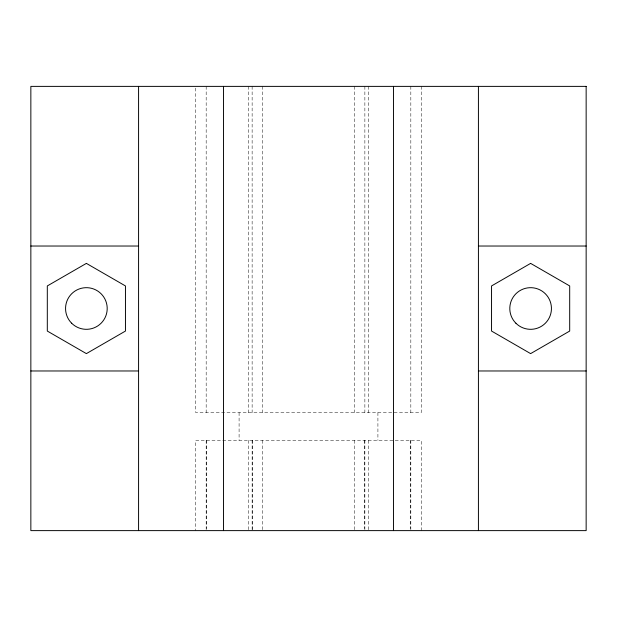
<?xml version="1.0" encoding="UTF-8"?>
<svg xmlns="http://www.w3.org/2000/svg" width="617" height="617" viewBox="0 0 617 617"><rect width="100%" height="100%" fill="white"/><g stroke="black" fill="none" stroke-linecap="round" stroke-linejoin="round"><path stroke-width="0.46" stroke-dasharray="3.08 2.31" d="M421.241 86.38L421.241 412.619L195.759 412.619L195.759 86.38M421.241 530.62L421.241 440.384L195.759 440.384L195.759 530.62M410.829 86.38L410.829 412.619M410.829 440.384L410.829 530.62M410.228 440.384L410.228 528.7M377.913 412.619L377.913 440.384M368.341 86.38L368.341 412.619M368.341 440.384L368.341 530.62M364.871 86.38L364.871 412.619M364.871 440.384L364.871 530.62M364.269 440.384L364.269 528.7M354.459 86.38L354.459 412.619M354.459 440.384L354.459 530.62M262.541 86.38L262.541 412.619M262.541 440.384L262.541 530.62M252.731 440.384L252.731 530.62M252.129 86.38L252.129 412.619M252.129 440.384L252.129 530.62M248.659 86.38L248.659 412.619M248.659 440.384L248.659 530.62M239.088 412.619L239.088 440.384M206.772 440.384L206.772 528.7M206.171 86.38L206.171 412.619M206.171 440.384L206.171 530.62"/><path stroke-width="0.93" d="M30.85 246.029L138.578 246.029M478.422 246.029L586.15 246.029M30.85 370.971L138.578 370.971M478.422 370.971L586.15 370.971M478.422 86.38L478.422 530.62M393.461 86.38L393.461 530.62M223.539 86.38L223.539 530.62M138.578 86.38L138.578 530.62M86.38 263.382L47.308 285.941L47.308 331.059L86.38 353.618L125.452 331.059L125.452 285.941L86.38 263.382M530.62 263.382L491.548 285.941L491.548 331.059L530.62 353.618L569.692 331.059L569.692 285.941L530.62 263.382M586.15 86.38L30.85 86.38L30.85 530.62L586.15 530.62L586.15 86.38M515.897 323.223A20.824 20.824 0 0 0 550.734 313.891A20.824 20.824 0 0 0 525.229 288.386A20.824 20.824 0 0 0 515.897 323.223M71.657 323.223A20.824 20.824 0 0 0 106.494 313.891A20.824 20.824 0 0 0 80.989 288.386A20.824 20.824 0 0 0 71.657 323.223"/></g></svg>
